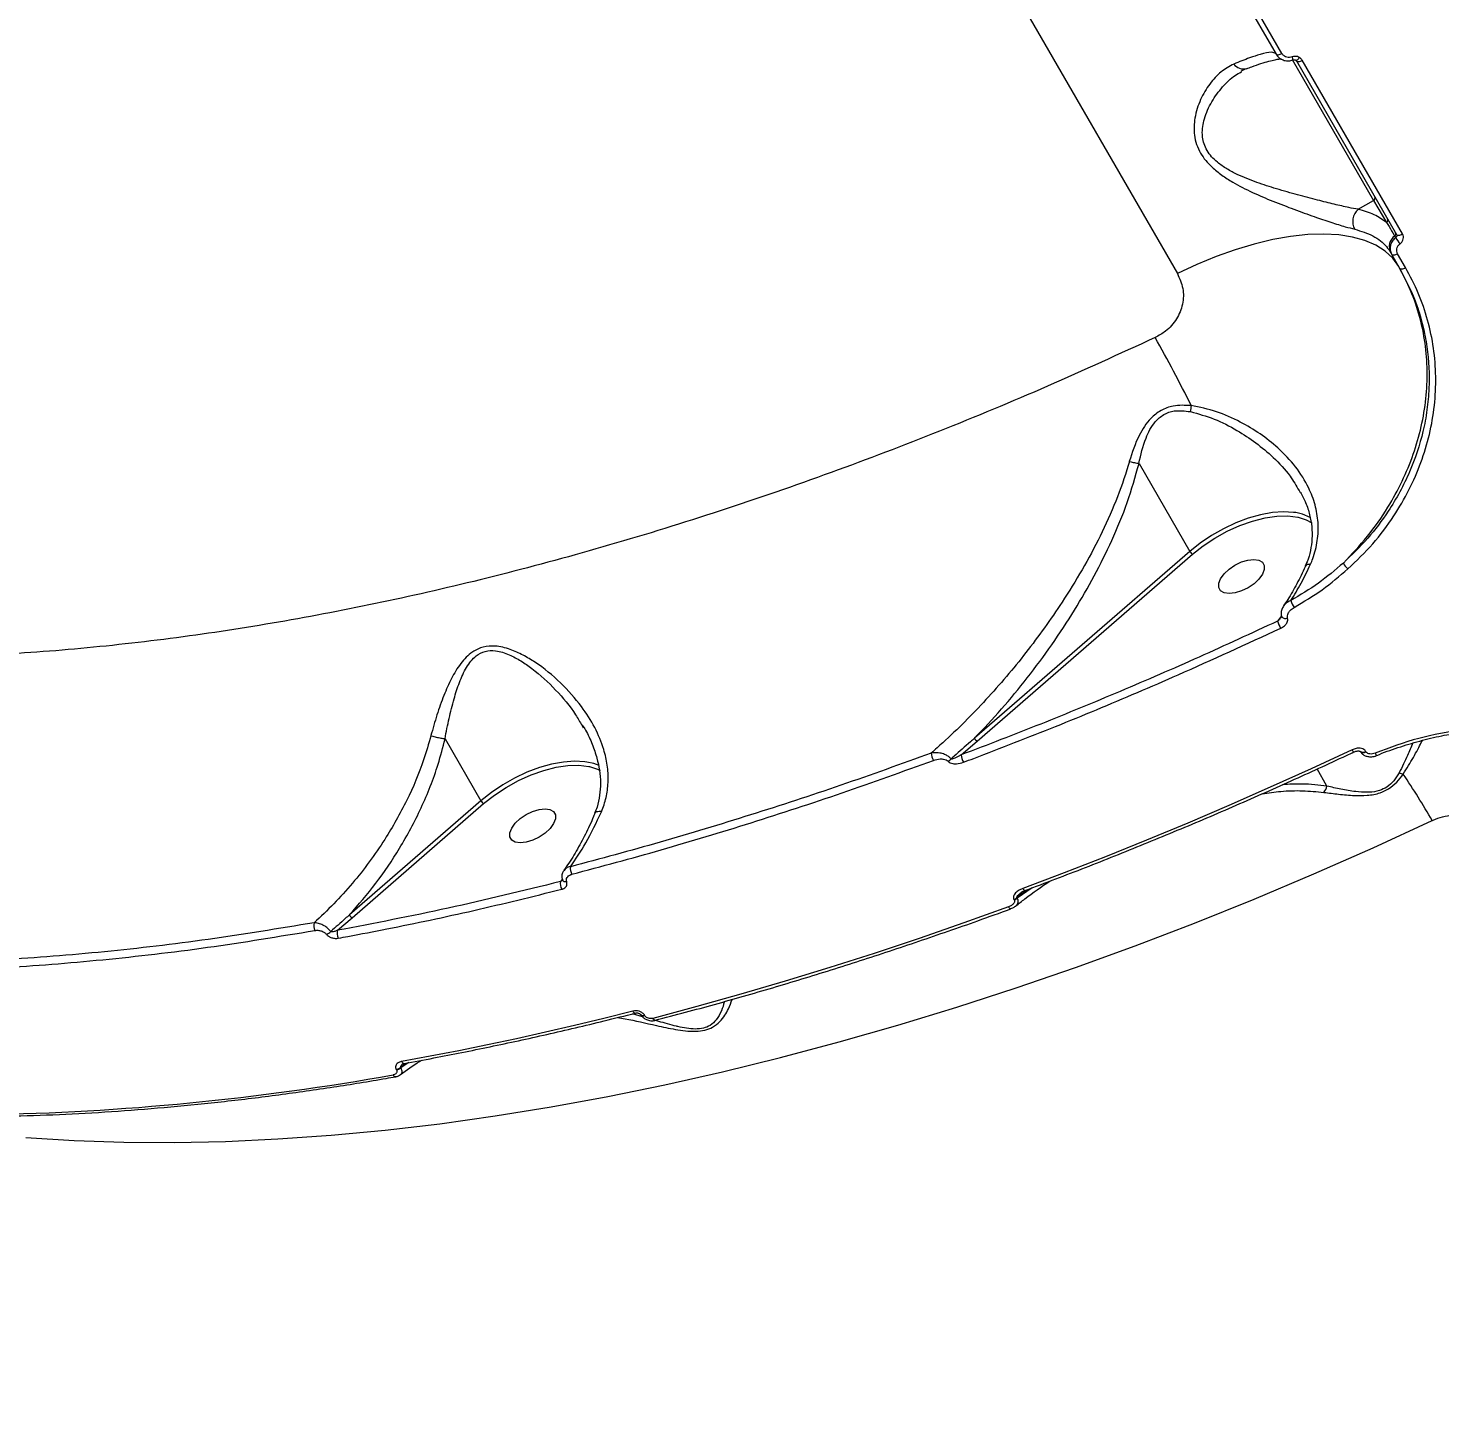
# Model space of a CAD drawing. Header units: millimetres. Extents: x -7447 to 8662, y -5576 to 6370.
# Drawn here: x 683.4 to 932.8, y -1370.7 to -1126.7 of the extents above; entities that cross this region are included whole.
import ezdxf

# ---------------------------------------------------------------- set-up
doc = ezdxf.new("R2010")
doc.units = ezdxf.units.MM
doc.layers.add('DiKom', color=7, linetype='Continuous')
doc.layers.add('DIKOM_ОБЪЕКТ', color=7, linetype='Continuous')
doc.styles.add('style1', font='arial.ttf', dxfattribs={"width": 0.8})
doc.dimstyles.new('1-50', dxfattribs={"dimtxt": 300, "dimasz": 200, "dimexe": 100, "dimexo": 0, "dimgap": 100, "dimtad": 1, "dimdec": 0, "dimtxsty": 'style1', "dimcen": 0, "dimclrd": 7, "dimclre": 7, "dimadec": 1, "dimazin": 2, "dimtfac": 1, "dimtdec": 0, "dimtmove": 1, "dimatfit": 3, "dimfxl": 0, "dimlwd": 25, "dimlwe": 18, "dimarcsym": 0})

# ---------------------------------------------------------------- blocks, each defined once
blk = doc.blocks.new('*D10')
at = {"color": 7, "linetype": 'Continuous', "lineweight": 18, "transparency": 16777216}
for p, q in [((-5489.75, 240.8), (-5489.75, 4573.49)), ((4778.18, -2126.78), (4778.18, 4573.49))]:
    blk.add_line(p, q, dxfattribs=at)
at = {"color": 7, "linetype": 'Continuous', "lineweight": 25, "transparency": 16777216}
blk.add_line((4578.18, 4473.49), (-5289.75, 4473.49), dxfattribs=at)
at = {"color": 7, "linetype": 'Continuous', "transparency": 16777216}
for points in [[(-5289.75, 4506.82), (-5289.75, 4440.16), (-5489.75, 4473.49)], [(4578.18, 4506.82), (4578.18, 4440.16), (4778.18, 4473.49)]]:
    blk.add_solid(points, dxfattribs=at)
at = {"layer": 'Defpoints', "color": 0, "linetype": 'Continuous', "transparency": 16777216}
for p in [(-5489.75, 4473.49), (-5489.75, 240.8), (4778.18, -2126.78)]:
    blk.add_point(p, dxfattribs=at)
at = {"color": 0, "linetype": 'Continuous', "lineweight": 15, "transparency": 16777216, "insert": (-777.31, 4726.76), "char_height": 300, "attachment_point": 5, "style": 'style1'}
blk.add_mtext('10300', dxfattribs=at)
blk = doc.blocks.new('*D11')
at = {"color": 7, "linetype": 'Continuous', "lineweight": 18, "transparency": 16777216}
for p, q in [((2045.4, 3512.26), (7772.09, 3512.26)), ((-1858.48, -4091.08), (7772.09, -4091.08))]:
    blk.add_line(p, q, dxfattribs=at)
at = {"color": 7, "linetype": 'Continuous', "lineweight": 25, "transparency": 16777216}
blk.add_line((7672.09, -3891.08), (7672.09, 3312.26), dxfattribs=at)
at = {"color": 7, "linetype": 'Continuous', "transparency": 16777216}
for points in [[(7638.76, 3312.26), (7705.42, 3312.26), (7672.09, 3512.26)], [(7638.76, -3891.08), (7705.42, -3891.08), (7672.09, -4091.08)]]:
    blk.add_solid(points, dxfattribs=at)
at = {"layer": 'Defpoints', "color": 0, "linetype": 'Continuous', "transparency": 16777216}
for p in [(2045.4, 3512.26), (7672.09, 3512.26), (-1858.48, -4091.08)]:
    blk.add_point(p, dxfattribs=at)
at = {"color": 0, "linetype": 'Continuous', "lineweight": 15, "transparency": 16777216, "insert": (7418.92, 3.22), "char_height": 300, "attachment_point": 5, "rotation": 90, "style": 'style1'}
blk.add_mtext('7600', dxfattribs=at)
blk = doc.blocks.new('*D12')
at = {"layer": 'Defpoints', "color": 0, "transparency": 16777216}
for p in [(-7446.93, 5919.72), (-7446.93, 736.93), (6905.53, -2412.68)]:
    blk.add_point(p, dxfattribs=at)
at = {"layer": 'DiKom', "color": 7, "lineweight": 18, "transparency": 16777216}
for p, q in [((-7446.93, 736.93), (-7446.93, 6019.72)), ((6905.53, -2412.68), (6905.53, 6019.72))]:
    blk.add_line(p, q, dxfattribs=at)
at = {"layer": 'DiKom', "color": 7, "lineweight": 25, "transparency": 16777216}
blk.add_line((6705.53, 5919.72), (-7246.93, 5919.72), dxfattribs=at)
at = {"layer": 'DiKom', "color": 7, "transparency": 16777216}
for points in [[(-7246.93, 5953.05), (-7246.93, 5886.39), (-7446.93, 5919.72)], [(6705.53, 5953.05), (6705.53, 5886.39), (6905.53, 5919.72)]]:
    blk.add_solid(points, dxfattribs=at)
at = {"layer": 'DiKom', "color": 0, "transparency": 16777216, "insert": (-918.31, 6173), "char_height": 300, "attachment_point": 5, "style": 'style1'}
blk.add_mtext('14300', dxfattribs=at)
blk = doc.blocks.new('*D13')
at = {"layer": 'Defpoints', "color": 0, "transparency": 16777216}
for p in [(2049.72, 5594.27), (-1141.86, -5576.35), (8561.69, -5576.35)]:
    blk.add_point(p, dxfattribs=at)
at = {"layer": 'DiKom', "color": 7, "lineweight": 18, "transparency": 16777216}
for p, q in [((2049.72, 5594.27), (8661.69, 5594.27)), ((-1141.86, -5576.35), (8661.69, -5576.35))]:
    blk.add_line(p, q, dxfattribs=at)
at = {"layer": 'DiKom', "color": 7, "lineweight": 25, "transparency": 16777216}
blk.add_line((8561.69, 5394.27), (8561.69, -5376.35), dxfattribs=at)
at = {"layer": 'DiKom', "color": 7, "transparency": 16777216}
for points in [[(8528.35, 5394.27), (8595.02, 5394.27), (8561.69, 5594.27)], [(8528.35, -5376.35), (8595.02, -5376.35), (8561.69, -5576.35)]]:
    blk.add_solid(points, dxfattribs=at)
at = {"layer": 'DiKom', "color": 0, "transparency": 16777216, "insert": (8308.52, 8.96), "char_height": 300, "attachment_point": 5, "rotation": 90, "style": 'style1'}
blk.add_mtext('11200', dxfattribs=at)

msp = doc.modelspace()

# ---------------------------------------------------------------- linework, layer by layer
at = {"layer": 'DIKOM_ОБЪЕКТ', "color": 7, "linetype": 'Continuous', "lineweight": 15}
for p, q in [((647.14, -755.54), (886.47, -1170.07)), ((853.22, -1043.48), (903.91, -1131.28)), ((904.96, -1131.17), (854.23, -1043.3)), ((906.77, -1132.22), (921.16, -1157.14)), ((906.92, -1132.32), (906.92, -1132.32)), ((907.5, -1132.49), (925.2, -1163.16)), ((926.27, -1163.07), (908.55, -1132.38)), ((897.77, -1134.42), (897.89, -1134.35)), ((918.43, -1158.72), (921.16, -1157.14)), ((921.16, -1157.14), (923.42, -1161.07)), ((924.88, -1163.43), (925.04, -1163.71)), ((924.19, -1166.4), (924.33, -1166.64)), ((924.33, -1166.64), (925.75, -1169.1)), ((926.81, -1169.02), (925.39, -1166.57)), ((879.69, -1203.65), (888.66, -1219.2)), ((907.97, -1208.43), (908.2, -1208.79)), ((888.66, -1219.2), (850.6, -1252.22)), ((851.09, -1252.71), (889.15, -1219.69)), ((904.88, -1230.59), (904.19, -1231.51)), ((757.05, -1252.32), (763.38, -1263.28)), ((781.25, -1249.97), (781.48, -1250.35)), ((848.27, -1255.15), (851.09, -1252.71)), ((918.79, -1254.54), (918.82, -1254.59)), ((919.8, -1254.61), (919.76, -1254.54)), ((921.7, -1255.26), (921.7, -1255.26)), ((912.91, -1260.69), (911.15, -1257.65)), ((763.38, -1263.28), (740.13, -1283.45)), ((740.62, -1283.94), (763.86, -1263.77)), ((777.77, -1277.09), (777.43, -1277.55)), ((777.78, -1277.28), (777.78, -1277.3)), ((777.79, -1277.24), (777.79, -1277.24)), ((858.13, -1280.39), (859.68, -1279.07)), ((860.82, -1278.65), (858.18, -1280.48)), ((859.53, -1279.13), (859.53, -1279.13)), ((857.57, -1280.71), (857.62, -1280.8)), ((858.18, -1280.48), (858.13, -1280.39)), ((738.02, -1286.17), (740.62, -1283.94)), ((791.92, -1301.44), (790.15, -1300.92)), ((791.64, -1301.07), (791.65, -1301.1)), ((792.33, -1301.23), (792.32, -1301.2)), ((749.23, -1310.37), (750.09, -1309.65)), ((750.63, -1309.55), (749.27, -1310.44)), ((748.41, -1310.76), (748.46, -1310.84)), ((749.27, -1310.44), (749.23, -1310.37))]:
    msp.add_line(p, q, dxfattribs=at)
at = {"layer": 'DIKOM_ОБЪЕКТ', "color": 7, "linetype": 'Continuous', "lineweight": 15, "flags": 128}
for points in [[(903.91, -1131.28), (903.97, -1131.34), (904.06, -1131.38), (904.17, -1131.4), (904.3, -1131.4), (904.46, -1131.37), (904.62, -1131.32), (904.79, -1131.25), (904.96, -1131.17)], [(907.34, -1132.34), (907.4, -1132.36), (907.47, -1132.37), (907.55, -1132.34), (907.65, -1132.29), (907.75, -1132.22), (907.85, -1132.12), (907.95, -1132.01), (908.05, -1131.88)], [(907.5, -1132.49), (907.56, -1132.55), (907.64, -1132.59), (907.76, -1132.61), (907.89, -1132.61), (908.05, -1132.58), (908.21, -1132.53), (908.38, -1132.47), (908.55, -1132.38)], [(925.58, -1168.8), (924.53, -1167.35), (923.18, -1166.1), (921.53, -1165.06), (919.6, -1164.23), (917.42, -1163.62), (914.99, -1163.25), (912.34, -1163.1), (909.5, -1163.19), (906.48, -1163.52), (903.33, -1164.08), (900.06, -1164.86), (896.71, -1165.86), (893.31, -1167.07), (889.88, -1168.47), (886.47, -1170.07)], [(925.2, -1163.16), (925.26, -1163.22), (925.35, -1163.27), (925.47, -1163.29), (925.61, -1163.29), (925.76, -1163.27), (925.93, -1163.22), (926.1, -1163.16), (926.27, -1163.07)], [(924.33, -1166.64), (924.39, -1166.71), (924.48, -1166.76), (924.6, -1166.78), (924.73, -1166.78), (924.89, -1166.76), (925.05, -1166.72), (925.22, -1166.65), (925.39, -1166.57)], [(925.75, -1169.1), (925.81, -1169.16), (925.9, -1169.21), (926.01, -1169.24), (926.15, -1169.24), (926.31, -1169.22), (926.47, -1169.17), (926.64, -1169.1), (926.81, -1169.02)], [(907.38, -1212.34), (907.02, -1212.29), (905.22, -1212.2), (903.26, -1212.34), (901.17, -1212.73), (899, -1213.34), (896.81, -1214.16), (894.63, -1215.19), (892.52, -1216.38), (890.51, -1217.73), (888.66, -1219.2)], [(909.95, -1213.17), (908.61, -1212.62), (907.38, -1212.34)], [(889.15, -1219.69), (891.05, -1218.19), (893.11, -1216.83), (895.29, -1215.62), (897.52, -1214.61), (899.77, -1213.82), (901.96, -1213.27), (904.06, -1212.96), (906, -1212.91), (907.75, -1213.13), (907.83, -1213.14)], [(907.83, -1213.14), (909.25, -1213.59), (910.23, -1214.11)], [(896.65, -1221.61), (897.79, -1221.06), (898.94, -1220.72), (899.99, -1220.61), (900.87, -1220.74), (901.5, -1221.11), (901.83, -1221.68), (901.83, -1222.41), (901.51, -1223.24), (900.89, -1224.09), (900.02, -1224.91), (898.97, -1225.63), (897.82, -1226.18), (896.68, -1226.53), (895.62, -1226.64), (894.74, -1226.5), (894.12, -1226.13), (893.79, -1225.56), (893.78, -1224.83), (894.1, -1224.01), (894.73, -1223.15), (895.6, -1222.33), (896.65, -1221.61)], [(904.88, -1230.74), (904.91, -1230.79), (904.91, -1230.79)], [(917.36, -1254.26), (910.12, -1257.62), (902.86, -1260.89), (895.59, -1264.09), (888.31, -1267.2), (881.03, -1270.22), (873.74, -1273.16), (866.44, -1276.01), (859.15, -1278.77)], [(918.82, -1254.59), (918.92, -1254.69), (919.09, -1254.75), (919.3, -1254.75), (919.55, -1254.71), (919.8, -1254.61)], [(782.09, -1256.42), (781.73, -1256.37), (779.93, -1256.27), (777.97, -1256.42), (775.88, -1256.8), (773.72, -1257.41), (771.52, -1258.24), (769.34, -1259.26), (767.23, -1260.46), (765.23, -1261.81), (763.38, -1263.28)], [(763.86, -1263.77), (765.76, -1262.27), (767.82, -1260.9), (770, -1259.7), (772.24, -1258.69), (774.48, -1257.9), (776.67, -1257.34), (778.77, -1257.04), (780.71, -1256.99), (782.46, -1257.2), (782.55, -1257.22)], [(784.25, -1257.05), (783.33, -1256.7), (782.09, -1256.42)], [(782.55, -1257.22), (783.97, -1257.67), (784.47, -1257.91)], [(771.36, -1265.69), (772.51, -1265.14), (773.65, -1264.79), (774.71, -1264.68), (775.58, -1264.82), (776.21, -1265.19), (776.54, -1265.76), (776.55, -1266.49), (776.22, -1267.31), (775.6, -1268.17), (774.73, -1268.99), (773.68, -1269.71), (772.53, -1270.26), (771.39, -1270.6), (770.33, -1270.71), (769.46, -1270.58), (768.83, -1270.21), (768.5, -1269.64), (768.49, -1268.91), (768.82, -1268.09), (769.44, -1267.23), (770.31, -1266.41), (771.36, -1265.69)], [(682.95, -1322.79), (691.51, -1323.32), (700.26, -1323.6), (709.18, -1323.66), (718.26, -1323.47), (727.51, -1323.04), (736.9, -1322.38), (746.43, -1321.48), (756.1, -1320.35), (765.89, -1318.98), (775.79, -1317.37), (785.8, -1315.54), (795.9, -1313.47), (806.08, -1311.17), (816.35, -1308.65), (826.68, -1305.9), (837.06, -1302.94), (847.5, -1299.75), (857.97, -1296.35), (868.47, -1292.73), (878.99, -1288.91), (889.52, -1284.88), (900.04, -1280.64), (910.56, -1276.21), (921.05, -1271.59), (931.51, -1266.77)], [(778.54, -1277.6), (778.32, -1277.61), (778.12, -1277.57), (777.96, -1277.5), (777.85, -1277.41), (777.79, -1277.31)], [(859.53, -1279.13), (859.52, -1279.13), (859.46, -1279.13), (859.4, -1279.09), (859.32, -1279.01), (859.24, -1278.91), (859.15, -1278.77)], [(856.63, -1282.01), (848.72, -1284.86), (840.81, -1287.61), (832.91, -1290.24), (825.03, -1292.76), (817.17, -1295.18), (809.34, -1297.48), (801.53, -1299.66), (793.75, -1301.74)], [(857.01, -1282.37), (856.99, -1282.37), (856.93, -1282.36), (856.87, -1282.32), (856.79, -1282.24), (856.71, -1282.14), (856.63, -1282.01)], [(790.25, -1300.45), (785.08, -1301.75), (779.92, -1302.99), (774.78, -1304.19), (769.65, -1305.33), (764.55, -1306.42), (759.47, -1307.45), (754.4, -1308.43), (749.36, -1309.36)], [(794.18, -1302.07), (794.17, -1302.08), (794.09, -1302.07), (794.01, -1302.03), (793.92, -1301.96), (793.83, -1301.86), (793.75, -1301.74)]]:
    msp.add_lwpolyline(points, dxfattribs=at)
at = {"layer": 'DIKOM_ОБЪЕКТ', "color": 7, "linetype": 'Continuous', "lineweight": 15}
for centre, radius, start, end in [((904.22, -1132.86), 2.75, 11.2444, 23.1338), ((898.16, -1131.76), 2.15, 216.7101, 284.4638), ((920.94, -1156.72), 0.478, 297.3414, 27.0609), ((920.31, -1160.86), 2.85, 131.3889, 208.9147), ((923.2, -1160.64), 0.479, 297.3558, 27.0541), ((926.27, -1165.31), 2.35, 126.3684, 207.669), ((924.6, -1163.05), 0.469, 306.355, 27.6761), ((930.43, -1160.71), 6.16, 209.0895, 221.7845), ((668.37, -1302.03), 245.83, 26.2219, 29.393), ((935.9, -1199.87), 47.45, 172.1846, 173.484), ((889.81, -1218.56), 1.31, 209.3832, 240.0221), ((918.49, -1219.99), 2.96, 204.941, 230.7814), ((910.87, -1226.43), 4.61, 198.5261, 215.2188), ((909.43, -1230), 5.46, 195.9996, 210.3711), ((905.56, -1230.07), 0.971, 228.1145, 294.1889), ((851.74, -1251.58), 1.31, 209.3999, 240.0149), ((918, -1254.05), 0.674, 197.521, 240.5312), ((919.28, -1253.85), 0.84, 234.6066, 305.3567), ((845.92, -1254.64), 2.95, 183.825, 210.1952), ((844.83, -1254.42), 2.19, 301.1401, 318.6047), ((851.24, -1254.95), 2.97, 183.7784, 210.4686), ((922.31, -1254.59), 0.907, 196.6742, 227.4925), ((926.85, -1255.82), 2.77, 244.5643, 260.3491), ((819.97, -1330.53), 128.47, 29.7515, 34.0724), ((910.34, -1260.08), 2.64, 320.0038, 346.7266), ((764.52, -1262.63), 1.31, 209.3831, 240.027), ((781.24, -1275.24), 2.06, 171.3883, 209.7587), ((779.39, -1277.91), 2, 169.5071, 210.0386), ((856.91, -1278.94), 1.9, 290.4035, 310.0398), ((856.96, -1279.03), 1.9, 290.4035, 310.0398), ((741.27, -1282.8), 1.31, 209.3901, 240.0175), ((735.56, -1285.34), 1.74, 163.1495, 209.1683), ((735.31, -1284.87), 2.14, 290.8011, 315.5562), ((739.67, -1286.7), 1.73, 162.117, 209.5247), ((790.73, -1300.28), 0.511, 199.5159, 264.8758), ((792.07, -1300.66), 0.591, 222.7068, 294.9375), ((792.08, -1300.68), 0.597, 223.8414, 294.7452), ((749.85, -1309.17), 0.52, 201.1291, 267.4758), ((667.88, -864.12), 454.69, 270.9887, 280.1305), ((748.35, -1311.53), 0.527, 201.67, 267.1634), ((748.06, -1308.98), 1.81, 281.3062, 310.1827), ((748.1, -1309.06), 1.81, 281.318, 310.1709)]:
    msp.add_arc(centre, radius, start, end, dxfattribs=at)
for points, knots in [([(903.88, -1131.21), (903.67, -1131.09), (903.25, -1130.83), (901.46, -1131.21), (899.19, -1131.94), (897.4, -1132.66), (896.44, -1133.05)], [0, 0, 0, 0, 0.284867, 0.577755, 0.771568, 1, 1, 1, 1]), ([(898.71, -1133.87), (899.01, -1133.75), (899.95, -1133.39), (901.27, -1132.94), (902.67, -1132.52), (903.72, -1132.26), (904.44, -1132.15), (904.85, -1132.13), (904.88, -1132.13), (904.9, -1132.13)], [0, 0, 0, 0, 0.085726, 0.262856, 0.439968, 0.614776, 0.764108, 0.898097, 1, 1, 1, 1]), ([(903.91, -1131.28), (903.96, -1131.35), (904.14, -1131.65), (904.6, -1132.08), (905.33, -1132.42), (906.14, -1132.53), (906.66, -1132.39), (906.92, -1132.32)], [0, 0, 0, 0, 0.074889, 0.315167, 0.545143, 0.771495, 1, 1, 1, 1]), ([(906.75, -1131.78), (906.6, -1131.82), (906.28, -1131.9), (905.8, -1131.84), (905.36, -1131.64), (905.09, -1131.39), (904.98, -1131.21), (904.96, -1131.17)], [0, 0, 0, 0, 0.22497, 0.449591, 0.680325, 0.923786, 1, 1, 1, 1]), ([(908.05, -1131.88), (907.94, -1131.82), (907.68, -1131.7), (907.22, -1131.65), (906.91, -1131.73), (906.75, -1131.78)], [0, 0, 0, 0, 0.298649, 0.649054, 1, 1, 1, 1]), ([(906.92, -1132.32), (906.95, -1132.31), (907.01, -1132.29), (907.12, -1132.28), (907.25, -1132.3), (907.34, -1132.33), (907.37, -1132.35), (907.37, -1132.35)], [0, 0, 0, 0, 0.119887, 0.357503, 0.633453, 0.999524, 1, 1, 1, 1]), ([(907.34, -1132.34), (907.39, -1132.37), (907.45, -1132.41), (907.49, -1132.47), (907.5, -1132.49)], [0, 0, 0, 0, 0.705055, 1, 1, 1, 1]), ([(908.55, -1132.38), (908.51, -1132.32), (908.39, -1132.12), (908.19, -1131.98), (908.05, -1131.88)], [0, 0, 0, 0, 0.287943, 1, 1, 1, 1]), ([(896.44, -1133.05), (895.66, -1133.46), (894.12, -1134.29), (892.14, -1136.49), (890.48, -1139.24), (889.47, -1142.34), (889.32, -1145.12), (889.81, -1147.24), (890.69, -1149.21), (892.26, -1151.08), (894.3, -1152.7), (896.69, -1154.22), (899.73, -1155.76), (903.4, -1157.32), (907.09, -1158.74), (910.56, -1159.98), (913.62, -1161.02), (916.04, -1161.78), (917.28, -1162.09), (917.82, -1162.23)], [0, 0, 0, 0, 0.075909, 0.151906, 0.228633, 0.305189, 0.36886, 0.401619, 0.434331, 0.490458, 0.528236, 0.566084, 0.630876, 0.695772, 0.764521, 0.83323, 0.893682, 0.954062, 1, 1, 1, 1]), ([(918.43, -1158.72), (917.88, -1158.62), (916.63, -1158.39), (914.2, -1157.83), (911.17, -1157.08), (907.73, -1156.18), (904.1, -1155.15), (900.49, -1153.98), (897.53, -1152.82), (895.2, -1151.6), (893.26, -1150.29), (891.54, -1148.4), (890.97, -1146.59), (890.82, -1144.69), (891.17, -1142.47), (892.49, -1139.6), (894.41, -1137.04), (896.21, -1135.25), (897.4, -1134.62), (897.77, -1134.42)], [0, 0, 0, 0, 0.048682, 0.112522, 0.178038, 0.25101, 0.325475, 0.393004, 0.461907, 0.499614, 0.538221, 0.592768, 0.646647, 0.65638, 0.720696, 0.800111, 0.882172, 0.962685, 1, 1, 1, 1]), ([(897.74, -1134.3), (897.76, -1134.28), (898.09, -1134.04), (898.42, -1133.93), (898.74, -1133.83)], [0, 0, 0, 0, 0.062679, 1, 1, 1, 1]), ([(923.42, -1161.07), (922.74, -1160.57), (921.36, -1159.57), (919.41, -1159), (918.43, -1158.72)], [0, 0, 0, 0, 0.495631, 1, 1, 1, 1]), ([(917.82, -1162.23), (918.94, -1162.58), (921.23, -1163.3), (923.17, -1164.86), (923.95, -1166.03), (924.19, -1166.4)], [0, 0, 0, 0, 0.398474, 0.80852, 1, 1, 1, 1]), ([(923.42, -1161.07), (923.5, -1161.18), (923.89, -1161.77), (924.38, -1162.57), (924.77, -1163.24), (924.88, -1163.43)], [0, 0, 0, 0, 0.153657, 0.768311, 1, 1, 1, 1]), ([(925.04, -1163.71), (925.01, -1163.74), (924.76, -1163.94), (924.37, -1164.4), (924.07, -1165.16), (924.03, -1165.95), (924.23, -1166.41), (924.33, -1166.64)], [0, 0, 0, 0, 0.037103, 0.277962, 0.518749, 0.759348, 1, 1, 1, 1]), ([(925.2, -1163.16), (925.22, -1163.2), (925.26, -1163.29), (925.25, -1163.44), (925.18, -1163.58), (925.1, -1163.67), (925.05, -1163.7), (925.04, -1163.71)], [0, 0, 0, 0, 0.240274, 0.481249, 0.72234, 0.962791, 1, 1, 1, 1]), ([(925.39, -1166.57), (925.33, -1166.43), (925.21, -1166.15), (925.24, -1165.68), (925.42, -1165.23), (925.66, -1164.96), (925.81, -1164.84), (925.83, -1164.82)], [0, 0, 0, 0, 0.240448, 0.480977, 0.721881, 0.962858, 1, 1, 1, 1]), ([(925.83, -1164.82), (925.85, -1164.8), (926.01, -1164.68), (926.24, -1164.41), (926.43, -1163.96), (926.45, -1163.49), (926.33, -1163.21), (926.27, -1163.07)], [0, 0, 0, 0, 0.037288, 0.278227, 0.519074, 0.759577, 1, 1, 1, 1]), ([(915.8, -1221.24), (917.27, -1219.7), (920.19, -1216.6), (923.6, -1211.7), (926.27, -1206.81), (928.25, -1202.03), (929.67, -1197.13), (930.48, -1192.17), (930.71, -1187.23), (930.34, -1182.35), (929.35, -1177.61), (927.82, -1173.04), (926.32, -1170.21), (925.58, -1168.8)], [0, 0, 0, 0, 0.103376, 0.206751, 0.294607, 0.382736, 0.470592, 0.558749, 0.64718, 0.735336, 0.823465, 0.911869, 1, 1, 1, 1]), ([(925.75, -1169.1), (926.86, -1171.27), (928.54, -1174.57), (929.91, -1179.32), (930.86, -1184.18), (931.1, -1189.18), (930.64, -1194.19), (929.72, -1199.16), (928.1, -1204.03), (925.83, -1208.69), (923.44, -1212.66), (920.23, -1216.97), (917.29, -1219.81), (915.8, -1221.24)], [0, 0, 0, 0, 0.131217, 0.198784, 0.26635, 0.397567, 0.465156, 0.532744, 0.663478, 0.730814, 0.79815, 0.898244, 1, 1, 1, 1]), ([(916.62, -1222.29), (918.12, -1220.84), (921.12, -1217.93), (924.68, -1213.18), (927.5, -1208.34), (929.6, -1203.5), (931.12, -1198.51), (931.99, -1193.41), (932.23, -1188.29), (931.84, -1183.22), (930.79, -1178.28), (929.17, -1173.49), (927.6, -1170.51), (926.81, -1169.02)], [0, 0, 0, 0, 0.100969, 0.201937, 0.290339, 0.379022, 0.467424, 0.556114, 0.64509, 0.73378, 0.822425, 0.911353, 1, 1, 1, 1]), ([(882.55, -1181.38), (876.21, -1184.29), (863.54, -1190.11), (844.42, -1198.04), (825.11, -1205.42), (805.65, -1212.14), (786.11, -1218.18), (766.92, -1223.4), (748.14, -1227.81), (729.82, -1231.42), (711.65, -1234.29), (693.72, -1236.38), (676.08, -1237.67), (659.12, -1238.12), (642.88, -1237.75), (627.4, -1236.6), (612.41, -1234.64), (598, -1231.86), (584.23, -1228.23), (571.39, -1223.84), (559.51, -1218.72), (548.58, -1212.92), (538.45, -1206.33), (529.17, -1198.96), (520.78, -1190.82), (513.58, -1182.01), (508.99, -1175.56), (507.12, -1171.93), (506.94, -1171.58)], [0, 0, 0, 0, 0.039239, 0.078508, 0.117746, 0.158126, 0.198538, 0.238917, 0.278158, 0.31743, 0.35667, 0.39705, 0.437463, 0.477843, 0.517112, 0.556412, 0.595682, 0.636089, 0.676528, 0.716936, 0.756269, 0.795634, 0.834968, 0.87544, 0.915943, 0.956415, 0.995847, 1, 1, 1, 1]), ([(886.47, -1170.07), (886.85, -1170.93), (887.62, -1172.65), (887.53, -1175.5), (886.47, -1178.15), (884.69, -1180.19), (883.18, -1181.03), (882.55, -1181.38)], [0, 0, 0, 0, 0.218023, 0.433242, 0.643788, 0.851432, 1, 1, 1, 1]), ([(888.89, -1193.42), (887.83, -1193.36), (885.99, -1193.27), (883.52, -1194.18), (881.84, -1195.52), (880.62, -1197.07), (879.18, -1199.54), (878.48, -1201.71), (877.97, -1203.28)], [0, 0, 0, 0, 0.191457, 0.331244, 0.470482, 0.583574, 0.696929, 1, 1, 1, 1]), ([(879.68, -1203.65), (879.68, -1203.64), (879.99, -1202.12), (880.49, -1200.05), (881.59, -1197.64), (882.56, -1196.17), (883.98, -1194.9), (886.19, -1194.15), (887.81, -1194.36), (888.76, -1194.48)], [0, 0, 0, 0, 0.000319, 0.316875, 0.430857, 0.544454, 0.678334, 0.811384, 1, 1, 1, 1]), ([(888.76, -1194.48), (890.18, -1194.87), (893.05, -1195.66), (896.9, -1197.66), (900.41, -1199.96), (903.59, -1202.65), (906.25, -1205.45), (907.47, -1207.57), (907.97, -1208.43)], [0, 0, 0, 0, 0.175695, 0.357397, 0.519141, 0.683857, 0.871054, 1, 1, 1, 1]), ([(909.99, -1221.47), (910.14, -1221.14), (910.71, -1219.78), (911.31, -1217.29), (911.44, -1214.08), (910.89, -1210.94), (909.63, -1207.6), (907.47, -1204.16), (904.48, -1200.98), (901.14, -1198.36), (897.5, -1196.2), (893.43, -1194.33), (890.41, -1193.72), (888.89, -1193.42)], [0, 0, 0, 0, 0.027597, 0.112179, 0.196823, 0.280738, 0.364705, 0.478248, 0.591909, 0.688655, 0.785421, 0.892861, 1, 1, 1, 1]), ([(877.97, -1203.28), (877.91, -1203.52), (877.23, -1205.89), (875.66, -1210.35), (872.89, -1216.51), (869.68, -1222.46), (865.38, -1229.41), (859.81, -1237.19), (852.74, -1245.49), (847, -1251.25), (843.66, -1254.23), (842.98, -1254.84)], [0, 0, 0, 0, 0.011518, 0.116998, 0.22298, 0.329241, 0.435102, 0.608327, 0.782004, 0.955283, 1, 1, 1, 1]), ([(850.6, -1252.22), (852.22, -1250.51), (855.45, -1247.1), (860, -1241.56), (864.33, -1235.73), (868.28, -1229.7), (871.84, -1223.54), (874.98, -1217.2), (877.74, -1210.58), (879.04, -1205.96), (879.69, -1203.65)], [0, 0, 0, 0, 0.125744, 0.251488, 0.379461, 0.507422, 0.628559, 0.749666, 0.874895, 1, 1, 1, 1]), ([(877.97, -1203.28), (878.01, -1203.29), (878.31, -1203.37), (878.92, -1203.52), (879.42, -1203.6), (879.68, -1203.65)], [0, 0, 0, 0, 0.069972, 0.500542, 1, 1, 1, 1]), ([(879.69, -1203.65), (879.69, -1203.65), (879.69, -1203.65), (879.68, -1203.65), (879.68, -1203.65), (879.68, -1203.65)], [0, 0, 0, 0, 0.453581, 0.83767, 1, 1, 1, 1]), ([(908.24, -1208.75), (908.56, -1209.35), (909.23, -1210.64), (909.89, -1212.69), (910.27, -1214.83), (910.32, -1216.95), (910.03, -1219.01), (909.6, -1220.64), (909.17, -1221.54), (909.05, -1221.8)], [0, 0, 0, 0, 0.147598, 0.315109, 0.478221, 0.636665, 0.789838, 0.940065, 1, 1, 1, 1]), ([(909.09, -1221.81), (909.07, -1221.84), (908.63, -1222.92), (907.59, -1224.91), (906.32, -1227.22), (905.48, -1228.44), (905.23, -1228.8)], [0, 0, 0, 0, 0.01076, 0.419086, 0.827407, 1, 1, 1, 1]), ([(915.8, -1221.24), (914.37, -1222.47), (911.48, -1224.93), (908.17, -1226.9), (906.5, -1227.89)], [0, 0, 0, 0, 0.496478, 1, 1, 1, 1]), ([(906.5, -1227.89), (907.13, -1226.88), (908.39, -1224.86), (909.46, -1222.61), (909.99, -1221.47)], [0, 0, 0, 0, 0.497863, 1, 1, 1, 1]), ([(907.11, -1229.08), (908.79, -1228.08), (912.17, -1226.07), (915.13, -1223.56), (916.62, -1222.29)], [0, 0, 0, 0, 0.49649, 1, 1, 1, 1]), ([(909.99, -1221.47), (909.96, -1221.47), (909.86, -1221.47), (909.58, -1221.49), (909.24, -1221.58), (909.15, -1221.75), (909.1, -1221.83)], [0, 0, 0, 0, 0.069292, 0.214193, 0.650206, 1, 1, 1, 1]), ([(905.25, -1228.86), (905.13, -1229.05), (904.88, -1229.46), (904.75, -1230.13), (904.86, -1230.55), (904.91, -1230.73)], [0, 0, 0, 0, 0.345902, 0.723587, 1, 1, 1, 1]), ([(906.5, -1227.89), (906.15, -1228.05), (905.63, -1228.29), (905.37, -1228.71), (905.29, -1228.84)], [0, 0, 0, 0, 0.690007, 1, 1, 1, 1]), ([(905.95, -1230.95), (905.93, -1230.82), (905.89, -1230.55), (906.05, -1230.08), (906.42, -1229.54), (906.86, -1229.25), (907.11, -1229.08)], [0, 0, 0, 0, 0.184925, 0.368573, 0.650089, 1, 1, 1, 1]), ([(904.19, -1231.51), (899.56, -1233.65), (890.31, -1237.94), (876.34, -1243.98), (862.32, -1249.77), (852.95, -1253.36), (848.27, -1255.15)], [0, 0, 0, 0, 0.249314, 0.498628, 0.749314, 1, 1, 1, 1]), ([(904.78, -1230.89), (904.74, -1230.94), (904.59, -1231.15), (904.38, -1231.34), (904.22, -1231.48), (904.19, -1231.51)], [0, 0, 0, 0, 0.215453, 0.86893, 1, 1, 1, 1]), ([(904.73, -1232.76), (904.78, -1232.74), (905.07, -1232.59), (905.51, -1232.27), (905.86, -1231.78), (906.02, -1231.34), (905.97, -1231.08), (905.95, -1230.95)], [0, 0, 0, 0, 0.063921, 0.388585, 0.645575, 0.822307, 1, 1, 1, 1]), ([(904.88, -1230.7), (904.88, -1230.71), (904.88, -1230.72), (904.85, -1230.79), (904.8, -1230.86), (904.78, -1230.89)], [0, 0, 0, 0, 0.305844, 0.630521, 1, 1, 1, 1]), ([(848.67, -1256.46), (849.28, -1256.23), (852.29, -1255.1), (860.12, -1252.08), (872.18, -1247.22), (887.87, -1240.53), (898.7, -1235.54), (904.73, -1232.76)], [0, 0, 0, 0, 0.032166, 0.160835, 0.418396, 0.675957, 1, 1, 1, 1]), ([(784.67, -1265.2), (784.71, -1265.09), (785.1, -1264.18), (785.64, -1262.37), (785.95, -1259.7), (785.78, -1256.96), (785.06, -1253.78), (783.58, -1250.26), (781.03, -1246.26), (777.53, -1242.29), (773.92, -1239.33), (770.83, -1237.48), (768.49, -1236.41), (766.06, -1235.82), (763.73, -1235.98), (761.57, -1237), (759.71, -1238.97), (758.12, -1241.64), (756.77, -1244.7), (755.56, -1248.08), (754.88, -1250.52), (754.54, -1251.75)], [0, 0, 0, 0, 0.005631, 0.050195, 0.096022, 0.143342, 0.191778, 0.262307, 0.334998, 0.42574, 0.519189, 0.55873, 0.598786, 0.643824, 0.679933, 0.716077, 0.769129, 0.823202, 0.878453, 0.938851, 1, 1, 1, 1]), ([(757.04, -1252.31), (757.04, -1252.31), (757.26, -1251.09), (757.73, -1248.7), (758.57, -1245.37), (759.53, -1242.32), (760.73, -1239.69), (762.21, -1237.72), (764.08, -1236.73), (766.17, -1236.66), (768.35, -1237.37), (770.48, -1238.52), (773.31, -1240.51), (776.67, -1243.61), (779.59, -1247.08), (780.88, -1249.33), (781.25, -1249.97)], [0, 0, 0, 0, 0.000117, 0.089172, 0.17823, 0.256704, 0.334955, 0.407335, 0.45465, 0.501827, 0.562869, 0.619267, 0.67579, 0.810647, 0.945557, 1, 1, 1, 1]), ([(754.54, -1251.75), (754.13, -1253.18), (753.02, -1257.08), (750.37, -1263.3), (747.01, -1269.28), (743.69, -1274.11), (740.68, -1277.92), (737.43, -1281.53), (735.07, -1283.74), (733.89, -1284.84)], [0, 0, 0, 0, 0.112802, 0.307376, 0.506235, 0.62803, 0.749829, 0.874915, 1, 1, 1, 1]), ([(740.13, -1283.45), (741.72, -1281.62), (744.93, -1277.94), (749.2, -1271.58), (752.96, -1264.55), (755.58, -1257.98), (756.66, -1253.83), (757.05, -1252.32)], [0, 0, 0, 0, 0.206185, 0.415424, 0.640106, 0.869599, 1, 1, 1, 1]), ([(754.54, -1251.75), (754.58, -1251.76), (754.87, -1251.85), (755.47, -1252.01), (756.32, -1252.2), (756.8, -1252.28), (757.04, -1252.31)], [0, 0, 0, 0, 0.054507, 0.376739, 0.688371, 1, 1, 1, 1]), ([(757.05, -1252.32), (757.05, -1252.32), (757.05, -1252.32), (757.05, -1252.31), (757.04, -1252.31), (757.04, -1252.31)], [0, 0, 0, 0, 0.443407, 0.8217, 1, 1, 1, 1]), ([(781.34, -1249.93), (781.51, -1250.21), (782.19, -1251.28), (783.07, -1253.23), (783.89, -1255.61), (784.38, -1257.91), (784.56, -1260.1), (784.41, -1262.28), (784.05, -1264.09), (783.62, -1265.13), (783.47, -1265.49)], [0, 0, 0, 0, 0.058781, 0.222931, 0.380576, 0.514955, 0.655417, 0.79305, 0.926729, 1, 1, 1, 1]), ([(850.6, -1252.22), (850.36, -1252.43), (849.17, -1253.49), (847.79, -1254.71), (846.65, -1255.71), (846.47, -1255.87)], [0, 0, 0, 0, 0.173494, 0.867492, 1, 1, 1, 1]), ([(936.89, -1250.66), (934.29, -1251.11), (929.01, -1252.03), (923.98, -1253.9), (921.44, -1254.85)], [0, 0, 0, 0, 0.493843, 1, 1, 1, 1]), ([(921.7, -1255.26), (921.7, -1255.26), (922.93, -1254.74), (925.45, -1253.83), (929.28, -1252.67), (933.1, -1251.75), (935.65, -1251.35), (936.88, -1251.15)], [0, 0, 0, 0, 0.000879, 0.254874, 0.508642, 0.761863, 1, 1, 1, 1]), ([(846.47, -1255.87), (846.44, -1255.83), (846.29, -1255.66), (845.93, -1255.36), (845.29, -1255.02), (844.39, -1254.77), (843.58, -1254.74), (843.1, -1254.82), (842.98, -1254.84)], [0, 0, 0, 0, 0.039833, 0.18647, 0.371483, 0.585509, 0.894882, 1, 1, 1, 1]), ([(859.53, -1279.13), (861.35, -1278.45), (866.65, -1276.46), (875.41, -1273.03), (885.81, -1268.79), (896.21, -1264.37), (906.39, -1259.86), (913.54, -1256.58), (917.24, -1254.84), (917.67, -1254.64)], [0, 0, 0, 0, 0.093999, 0.272589, 0.45118, 0.62977, 0.808357, 0.977545, 1, 1, 1, 1]), ([(919.76, -1254.54), (919.71, -1254.46), (919.58, -1254.28), (919.23, -1254.08), (918.71, -1253.96), (918.04, -1253.99), (917.59, -1254.16), (917.36, -1254.26)], [0, 0, 0, 0, 0.120578, 0.278397, 0.470597, 0.720838, 1, 1, 1, 1]), ([(917.67, -1254.64), (917.71, -1254.63), (917.88, -1254.54), (918.18, -1254.47), (918.49, -1254.45), (918.66, -1254.48), (918.76, -1254.52), (918.79, -1254.54), (918.79, -1254.54), (918.79, -1254.54)], [0, 0, 0, 0, 0.089237, 0.443837, 0.666234, 0.791713, 0.880564, 0.964125, 1, 1, 1, 1]), ([(918.84, -1254.58), (918.91, -1254.7), (919.09, -1254.99), (919.54, -1255.28), (920.13, -1255.48), (920.85, -1255.5), (921.39, -1255.39), (921.67, -1255.27), (921.7, -1255.26)], [0, 0, 0, 0, 0.138231, 0.312297, 0.498521, 0.718447, 0.973059, 1, 1, 1, 1]), ([(921.44, -1254.85), (921.28, -1254.9), (920.96, -1255.01), (920.5, -1255.01), (920.14, -1254.91), (919.91, -1254.77), (919.83, -1254.65), (919.8, -1254.61)], [0, 0, 0, 0, 0.273445, 0.539309, 0.738647, 0.8989, 1, 1, 1, 1]), ([(928.06, -1253.08), (927.78, -1253.79), (927.14, -1255.39), (926.19, -1257.28), (925.66, -1258.32)], [0, 0, 0, 0, 0.445967, 1, 1, 1, 1]), ([(926.39, -1258.55), (927.01, -1257.55), (928.26, -1255.56), (929.28, -1253.55), (929.71, -1252.71), (929.78, -1252.59)], [0, 0, 0, 0, 0.461169, 0.92315, 1, 1, 1, 1]), ([(842.98, -1254.84), (837.65, -1256.76), (826.98, -1260.62), (810.99, -1265.84), (795.04, -1270.68), (784.48, -1273.52), (779.2, -1274.93)], [0, 0, 0, 0, 0.249097, 0.498194, 0.749096, 1, 1, 1, 1]), ([(779.45, -1276.26), (784.7, -1274.86), (795.21, -1272.04), (811.16, -1267.2), (827.22, -1261.96), (837.99, -1258.07), (843.37, -1256.12)], [0, 0, 0, 0, 0.249097, 0.498194, 0.749097, 1, 1, 1, 1]), ([(843.37, -1256.12), (843.76, -1256.01), (844.34, -1255.84), (845.13, -1255.88), (845.59, -1256.01), (845.84, -1256.17), (845.94, -1256.27), (845.96, -1256.29)], [0, 0, 0, 0, 0.445602, 0.662334, 0.836492, 0.965743, 1, 1, 1, 1]), ([(845.96, -1256.29), (845.98, -1256.31), (846.08, -1256.42), (846.35, -1256.58), (846.84, -1256.72), (847.66, -1256.76), (848.27, -1256.58), (848.67, -1256.46)], [0, 0, 0, 0, 0.034925, 0.162051, 0.336272, 0.559161, 1, 1, 1, 1]), ([(848.27, -1255.15), (847.98, -1255.32), (847.55, -1255.58), (847, -1255.81), (846.72, -1255.89), (846.57, -1255.89), (846.5, -1255.88), (846.48, -1255.87), (846.47, -1255.87)], [0, 0, 0, 0, 0.506578, 0.740278, 0.895269, 0.953422, 0.981106, 1, 1, 1, 1]), ([(912.36, -1261.78), (913.22, -1261.89), (914.94, -1262.12), (917.5, -1262.36), (919.99, -1262.37), (922.12, -1262.01), (923.95, -1261.14), (925.34, -1259.96), (926.03, -1259.04), (926.39, -1258.55)], [0, 0, 0, 0, 0.183635, 0.36923, 0.509066, 0.652205, 0.750853, 0.870202, 1, 1, 1, 1]), ([(925.66, -1258.32), (925.38, -1258.79), (924.84, -1259.69), (923.65, -1260.83), (922.09, -1261.57), (920.86, -1261.74), (919.45, -1261.79), (917.73, -1261.66), (915.34, -1261.23), (913.72, -1260.87), (912.91, -1260.69)], [0, 0, 0, 0, 0.129808, 0.245139, 0.338481, 0.455808, 0.477251, 0.617748, 0.807629, 1, 1, 1, 1]), ([(901.45, -1262.02), (902.55, -1261.86), (904.94, -1261.52), (908.6, -1261.42), (911.1, -1261.66), (912.36, -1261.78)], [0, 0, 0, 0, 0.298272, 0.64778, 1, 1, 1, 1]), ([(912.91, -1260.69), (911.46, -1260.51), (908.88, -1260.2), (906.22, -1260.36), (905.05, -1260.43)], [0, 0, 0, 0, 0.559316, 1, 1, 1, 1]), ([(783.5, -1265.49), (783.43, -1265.67), (782.94, -1266.96), (781.86, -1269.21), (780.26, -1272.19), (778.96, -1274.3), (778.18, -1275.34), (778.03, -1275.54)], [0, 0, 0, 0, 0.047169, 0.340464, 0.634848, 0.930525, 1, 1, 1, 1]), ([(779.2, -1274.93), (780.13, -1273.57), (782.16, -1270.58), (783.79, -1267.09), (784.67, -1265.2)], [0, 0, 0, 0, 0.457447, 1, 1, 1, 1]), ([(784.67, -1265.2), (784.64, -1265.19), (784.4, -1265.17), (784, -1265.18), (783.62, -1265.29), (783.56, -1265.45), (783.53, -1265.52)], [0, 0, 0, 0, 0.059155, 0.379365, 0.747471, 1, 1, 1, 1]), ([(931.51, -1266.77), (931.56, -1266.75), (932.15, -1266.48), (933.34, -1266.04), (934.53, -1265.86), (935.14, -1265.77)], [0, 0, 0, 0, 0.046816, 0.514283, 1, 1, 1, 1]), ([(777.79, -1277.23), (777.76, -1277.27), (777.68, -1277.38), (777.55, -1277.47), (777.45, -1277.53), (777.43, -1277.55)], [0, 0, 0, 0, 0.296535, 0.838467, 1, 1, 1, 1]), ([(778.07, -1275.58), (777.97, -1275.72), (777.73, -1276.06), (777.63, -1276.69), (777.76, -1277.11), (777.81, -1277.3)], [0, 0, 0, 0, 0.282323, 0.684072, 1, 1, 1, 1]), ([(779.2, -1274.93), (779.12, -1274.94), (778.8, -1275), (778.36, -1275.19), (778.15, -1275.46), (778.07, -1275.57)], [0, 0, 0, 0, 0.151091, 0.657464, 1, 1, 1, 1]), ([(778.54, -1277.6), (778.52, -1277.47), (778.46, -1277.21), (778.59, -1276.84), (778.87, -1276.52), (779.18, -1276.34), (779.4, -1276.28), (779.45, -1276.26)], [0, 0, 0, 0, 0.221145, 0.441867, 0.674485, 0.925136, 1, 1, 1, 1]), ([(777.43, -1277.55), (770.8, -1279.18), (757.52, -1282.44), (744.53, -1284.93), (738.02, -1286.17)], [0, 0, 0, 0, 0.499274, 1, 1, 1, 1]), ([(738.17, -1287.56), (738.74, -1287.45), (741.6, -1286.93), (749.54, -1285.4), (762.1, -1282.75), (772.47, -1280.19), (777.66, -1278.91)], [0, 0, 0, 0, 0.044144, 0.220722, 0.610016, 1, 1, 1, 1]), ([(777.66, -1278.91), (777.71, -1278.9), (777.92, -1278.84), (778.23, -1278.67), (778.5, -1278.36), (778.63, -1277.99), (778.57, -1277.73), (778.54, -1277.6)], [0, 0, 0, 0, 0.073347, 0.322516, 0.555027, 0.77741, 1, 1, 1, 1]), ([(859.15, -1278.77), (858.87, -1278.9), (858.33, -1279.14), (857.77, -1279.62), (857.51, -1280.07), (857.45, -1280.42), (857.53, -1280.62), (857.57, -1280.71)], [0, 0, 0, 0, 0.304751, 0.587664, 0.766488, 0.882894, 1, 1, 1, 1]), ([(857.9, -1281.87), (858.44, -1281.45), (860.41, -1279.89), (862.45, -1278.43), (863.97, -1277.46), (863.98, -1277.45)], [0, 0, 0, 0, 0.271474, 0.994512, 1, 1, 1, 1]), ([(858.13, -1280.39), (858.12, -1280.37), (858.11, -1280.34), (858.12, -1280.27), (858.2, -1280.11), (858.41, -1279.84), (858.66, -1279.67), (858.81, -1279.57)], [0, 0, 0, 0, 0.045478, 0.101554, 0.203362, 0.530552, 1, 1, 1, 1]), ([(858.72, -1279.59), (858.75, -1279.57), (858.88, -1279.45), (859.16, -1279.27), (859.43, -1279.19), (859.54, -1279.15)], [0, 0, 0, 0, 0.144524, 0.673747, 1, 1, 1, 1]), ([(857.62, -1280.8), (857.65, -1280.87), (857.7, -1280.99), (857.66, -1281.22), (857.5, -1281.49), (857.15, -1281.79), (856.81, -1281.94), (856.63, -1282.01)], [0, 0, 0, 0, 0.120638, 0.240671, 0.416884, 0.694994, 1, 1, 1, 1]), ([(857, -1282.34), (857.13, -1282.3), (857.46, -1282.21), (857.73, -1282), (857.89, -1281.87)], [0, 0, 0, 0, 0.396032, 1, 1, 1, 1]), ([(857.89, -1281.86), (858.01, -1281.77), (858.24, -1281.59), (858.35, -1281.22), (858.34, -1280.84), (858.23, -1280.6), (858.18, -1280.48)], [0, 0, 0, 0, 0.279612, 0.564751, 0.77651, 1, 1, 1, 1]), ([(740.13, -1283.45), (739.89, -1283.66), (738.8, -1284.64), (737.7, -1285.61), (736.83, -1286.36)], [0, 0, 0, 0, 0.217461, 1, 1, 1, 1]), ([(794.18, -1302.07), (795.97, -1301.6), (801.16, -1300.24), (809.8, -1297.84), (820.1, -1294.79), (830.43, -1291.56), (840.79, -1288.12), (849.66, -1285.04), (855.07, -1283.08), (857.01, -1282.37)], [0, 0, 0, 0, 0.086469, 0.250763, 0.415055, 0.579345, 0.743632, 0.907916, 1, 1, 1, 1]), ([(661.22, -1293.35), (666.99, -1293.21), (678.52, -1292.91), (696.54, -1291.46), (715, -1289.34), (727.69, -1287.24), (734.04, -1286.19)], [0, 0, 0, 0, 0.248594, 0.497191, 0.748595, 1, 1, 1, 1]), ([(733.89, -1284.84), (727.63, -1285.87), (715.11, -1287.94), (696.75, -1290.07), (678.7, -1291.53), (667.06, -1291.83), (661.23, -1291.98)], [0, 0, 0, 0, 0.248594, 0.49719, 0.748596, 1, 1, 1, 1]), ([(736.83, -1286.36), (736.66, -1286.17), (736.33, -1285.79), (735.63, -1285.31), (734.84, -1284.96), (734.24, -1284.84), (733.94, -1284.84), (733.89, -1284.84)], [0, 0, 0, 0, 0.223396, 0.437663, 0.684974, 0.948838, 1, 1, 1, 1]), ([(734.04, -1286.19), (734.27, -1286.17), (734.68, -1286.14), (735.27, -1286.29), (735.75, -1286.53), (735.96, -1286.75), (736.07, -1286.87)], [0, 0, 0, 0, 0.329198, 0.579758, 0.788566, 1, 1, 1, 1]), ([(736.07, -1286.87), (736.18, -1286.98), (736.4, -1287.22), (736.91, -1287.47), (737.49, -1287.6), (737.92, -1287.6), (738.14, -1287.56), (738.17, -1287.56)], [0, 0, 0, 0, 0.214771, 0.425928, 0.681724, 0.964163, 1, 1, 1, 1]), ([(738.02, -1286.17), (737.88, -1286.24), (737.63, -1286.35), (737.28, -1286.44), (737.04, -1286.45), (736.9, -1286.41), (736.85, -1286.38), (736.83, -1286.36)], [0, 0, 0, 0, 0.375634, 0.651709, 0.844469, 0.934939, 1, 1, 1, 1]), ([(787.55, -1301.58), (787.99, -1301.65), (790.15, -1302.01), (793.58, -1302.84), (797.19, -1303.61), (799.53, -1303.96), (801.31, -1304.06), (802.99, -1303.87), (804.51, -1303.27), (805.66, -1302.32), (806.52, -1301.19), (807.27, -1299.83), (807.57, -1298.93), (807.76, -1298.37)], [0, 0, 0, 0, 0.053925, 0.265445, 0.387869, 0.449866, 0.513667, 0.573363, 0.633196, 0.713504, 0.793222, 0.873125, 1, 1, 1, 1]), ([(806.37, -1298.76), (806.36, -1298.79), (806.28, -1299.31), (805.93, -1300.42), (805.16, -1301.85), (804.1, -1302.95), (802.75, -1303.53), (801.25, -1303.66), (799.71, -1303.5), (798.62, -1303.28), (796.96, -1302.89), (795.57, -1302.49), (794.35, -1302.14), (794.13, -1302.07)], [0, 0, 0, 0, 0.0091, 0.169178, 0.327875, 0.440309, 0.521344, 0.602189, 0.684104, 0.76655, 0.780033, 0.959325, 1, 1, 1, 1]), ([(749.83, -1309.69), (751.56, -1309.38), (756.59, -1308.46), (764.99, -1306.78), (775.04, -1304.59), (783.61, -1302.58), (788.85, -1301.26), (790.69, -1300.79)], [0, 0, 0, 0, 0.129331, 0.37507, 0.620806, 0.866537, 1, 1, 1, 1]), ([(792.32, -1301.2), (792.28, -1301.15), (792.17, -1300.97), (791.85, -1300.69), (791.35, -1300.46), (790.78, -1300.36), (790.43, -1300.42), (790.25, -1300.45)], [0, 0, 0, 0, 0.093139, 0.303877, 0.530218, 0.765201, 1, 1, 1, 1]), ([(790.69, -1300.79), (790.7, -1300.79), (790.76, -1300.77), (790.92, -1300.76), (791.14, -1300.78), (791.34, -1300.84), (791.49, -1300.92), (791.59, -1301), (791.63, -1301.06), (791.63, -1301.06), (791.63, -1301.07)], [0, 0, 0, 0, 0.038599, 0.243204, 0.419743, 0.57449, 0.702744, 0.832262, 0.948476, 1, 1, 1, 1]), ([(791.66, -1301.09), (791.76, -1301.23), (791.97, -1301.56), (792.51, -1301.92), (793.22, -1302.15), (793.81, -1302.18), (794.12, -1302.08), (794.18, -1302.06)], [0, 0, 0, 0, 0.179978, 0.406952, 0.658765, 0.935741, 1, 1, 1, 1]), ([(793.75, -1301.74), (793.63, -1301.76), (793.39, -1301.8), (793, -1301.73), (792.65, -1301.57), (792.44, -1301.39), (792.36, -1301.26), (792.33, -1301.23)], [0, 0, 0, 0, 0.233636, 0.467294, 0.695527, 0.908654, 1, 1, 1, 1]), ([(749.36, -1309.36), (749.33, -1309.37), (749.12, -1309.41), (748.78, -1309.54), (748.46, -1309.8), (748.3, -1310.1), (748.27, -1310.43), (748.36, -1310.65), (748.41, -1310.76)], [0, 0, 0, 0, 0.039222, 0.287188, 0.495202, 0.671003, 0.835259, 1, 1, 1, 1]), ([(749.19, -1311.67), (750.28, -1310.86), (751.5, -1309.96), (752.77, -1309.2), (752.9, -1309.13)], [0, 0, 0, 0, 0.902534, 1, 1, 1, 1]), ([(749.55, -1309.79), (749.56, -1309.79), (749.58, -1309.77), (749.69, -1309.72), (749.8, -1309.7), (749.83, -1309.7)], [0, 0, 0, 0, 0.315139, 0.82084, 1, 1, 1, 1]), ([(676.2, -1319.07), (677.77, -1319.05), (682.34, -1318.97), (690, -1318.69), (699.22, -1318.15), (708.58, -1317.4), (718.06, -1316.44), (727.65, -1315.26), (737.18, -1313.9), (744.09, -1312.79), (747.76, -1312.15), (748.32, -1312.05)], [0, 0, 0, 0, 0.068851, 0.199677, 0.330505, 0.461328, 0.592149, 0.722966, 0.853778, 0.977705, 1, 1, 1, 1]), ([(748.46, -1310.84), (748.49, -1310.91), (748.55, -1311.05), (748.53, -1311.26), (748.43, -1311.45), (748.23, -1311.61), (748.01, -1311.69), (747.88, -1311.72), (747.86, -1311.72)], [0, 0, 0, 0, 0.167336, 0.334446, 0.509128, 0.713005, 0.957705, 1, 1, 1, 1]), ([(748.31, -1312.03), (748.49, -1312), (748.81, -1311.95), (749.07, -1311.76), (749.17, -1311.67)], [0, 0, 0, 0, 0.563526, 1, 1, 1, 1]), ([(749.19, -1311.67), (749.24, -1311.63), (749.39, -1311.53), (749.47, -1311.24), (749.46, -1310.87), (749.33, -1310.59), (749.27, -1310.44)], [0, 0, 0, 0, 0.187078, 0.457136, 0.725742, 1, 1, 1, 1]), ([(749.23, -1310.37), (749.22, -1310.35), (749.2, -1310.31), (749.21, -1310.21), (749.28, -1310.07), (749.4, -1309.92), (749.51, -1309.84), (749.55, -1309.8)], [0, 0, 0, 0, 0.102876, 0.204581, 0.454001, 0.778041, 1, 1, 1, 1])]:
    msp.add_open_spline(points, degree=3, knots=knots, dxfattribs=at)

# ---------------------------------------------------------------- dimensions: what is measured, and where the dimension line sits
at = {"color": 7, "linetype": 'Continuous', "lineweight": 15}
for base, p1, p2, angle, text, picture, middle in [((-5489.75, 4473.49), (4778.18, -2126.78), (-5489.75, 240.8), 180, '10300', '*D10', (-777.31, 4473.49)), ((7672.09, 3512.26), (-1858.48, -4091.08), (2045.4, 3512.26), 270, '7600', '*D11', (7672.09, 3.22))]:
    dim = msp.add_linear_dim(base=base, p1=p1, p2=p2, angle=angle, text=text, dimstyle='1-50', dxfattribs=at)
    dim.commit()
    dim.dimension.update_dxf_attribs({"geometry": picture, "text_midpoint": middle, "dimtype": 160})
at = {"layer": 'DiKom'}
for base, p1, p2, angle, text, picture, middle in [((-7446.93, 5919.72), (6905.53, -2412.68), (-7446.93, 736.93), 180, '14300', '*D12', (-918.31, 5919.72)), ((8561.69, -5576.35), (2049.72, 5594.27), (-1141.86, -5576.35), 270, '11200', '*D13', (8561.69, 8.96))]:
    dim = msp.add_linear_dim(base=base, p1=p1, p2=p2, angle=angle, text=text, dimstyle='1-50', dxfattribs=at)
    dim.commit()
    dim.dimension.update_dxf_attribs({"geometry": picture, "text_midpoint": middle, "dimtype": 160})

doc.saveas('drawing.dxf')
